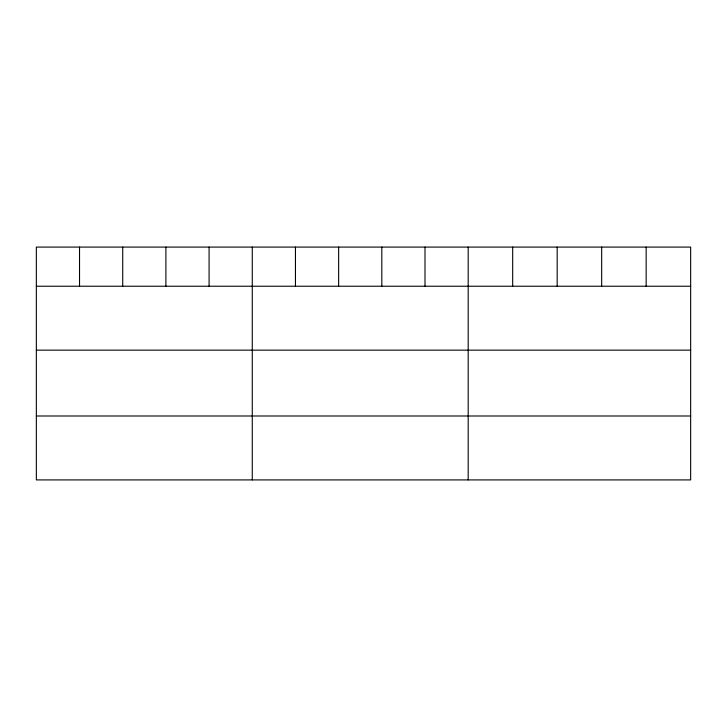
<?xml version="1.0" encoding="UTF-8"?>
<svg xmlns="http://www.w3.org/2000/svg" width="727" height="727" viewBox="0 0 727 727"><rect width="100%" height="100%" fill="white"/><g stroke="black" fill="none" stroke-linecap="round" stroke-linejoin="round"><path stroke-width="1.09" d="M690.65 286.229L690.65 479.911L36.35 479.911L36.35 247.089L690.65 247.089L690.65 286.229L36.35 286.229M36.35 350.15L690.65 350.15M36.35 415.998L690.65 415.998M646.158 247.089L646.158 286.229M601.665 247.089L601.665 286.229M557.173 247.089L557.173 286.229M512.68 247.089L512.68 286.229M468.188 247.089L468.188 479.911M425.004 247.089L425.004 286.229M381.82 247.089L381.82 286.229M338.637 247.089L338.637 286.229M295.453 247.089L295.453 286.229M252.269 247.089L252.269 479.911M209.085 247.089L209.085 286.229M165.901 247.089L165.901 286.229M122.718 247.089L122.718 286.229M79.534 247.089L79.534 286.229"/></g></svg>
